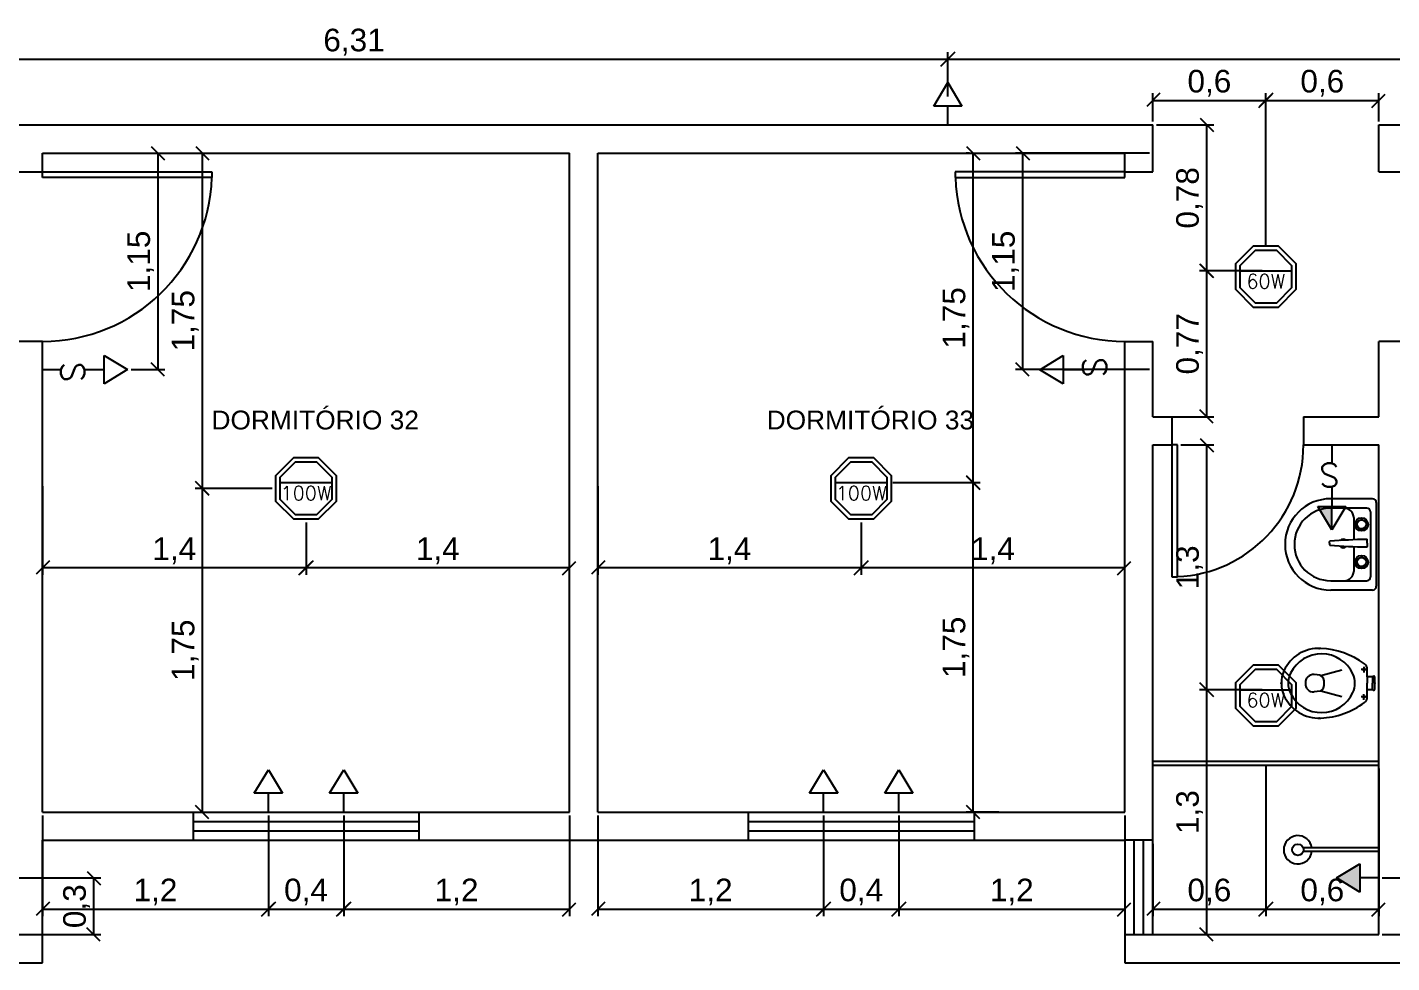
# Model space of a CAD drawing. Header units: millimetres. Extents: x 562 to 1062, y -27 to 300.
# Drawn here: x 656.48 to 663.73, y 243.48 to 248.44 of the extents above; entities that cross this region are included whole.
import ezdxf
from ezdxf.enums import TextEntityAlignment as Align

# ---------------------------------------------------------------- set-up
doc = ezdxf.new("R2010")
doc.units = ezdxf.units.MM
doc.header["$LTSCALE"] = 0.04
doc.linetypes.add('ACAD_ISO03W100', pattern=[30, 12, -18])
for name, color, linetype in [('01', 1, 'Continuous'), ('02', 2, 'Continuous'), ('03', 3, 'Continuous'), ('05', 5, 'Continuous'), ('2', 2, 'Continuous'), ('BAN', 11, 'Continuous'), ('LUMINAR', 2, 'Continuous'), ('TRACEJADO', 7, 'ACAD_ISO03W100')]:
    doc.layers.add(name, color=color, linetype=linetype)
doc.styles.add('SIMPLEX', font='SIMPLEX.SHX')
doc.styles.get("Standard").update_dxf_attribs({"font": 'arial.ttf'})
doc.dimstyles.new('ISO-25', dxfattribs={"dimscale": 0.03, "dimtxt": 4, "dimasz": 2.5, "dimexe": 1.25, "dimexo": 0.625, "dimtad": 1, "dimtxsty": 'Standard', "dimblk": 'OBLIQUE', "dimcen": 2.5, "dimadec": 3, "dimazin": 0, "dimtfac": 1, "dimtmove": 0, "dimatfit": 3, "dimldrblk": 'OBLIQUE', "dimfxl": 1, "dimarcsym": 0})

# ---------------------------------------------------------------- blocks, each defined once
blk = doc.blocks.new('_Oblique')
at = {"layer": 'TRACEJADO', "color": 0, "lineweight": -2}
blk.add_line((-0.5, -0.5), (0.5, 0.5), dxfattribs=at)
blk = doc.blocks.new('*D129')
at = {"layer": 'BAN', "color": 0}
for p, q in [((656.5582, 246.007), (656.5582, 245.5353)), ((657.9582, 245.8146), (657.9582, 245.5353)), ((657.9582, 245.5728), (656.5582, 245.5728))]:
    blk.add_line(p, q, dxfattribs=at)
at = {"layer": 'Defpoints', "color": 0}
for p in [(656.5582, 246.0257), (657.9582, 245.8333), (656.5582, 245.5728)]:
    blk.add_point(p, dxfattribs=at)
at = {"layer": 'BAN', "color": 0, "xscale": 0.075, "yscale": 0.075, "zscale": 0.075, "rotation": 180}
blk.add_blockref('_Oblique', (656.5582, 245.5728), dxfattribs=at)
at = {"layer": 'BAN', "color": 0, "xscale": 0.075, "yscale": 0.075, "zscale": 0.075}
blk.add_blockref('_Oblique', (657.9582, 245.5728), dxfattribs=at)
at = {"layer": 'BAN', "color": 0, "insert": (657.2582, 245.6636), "char_height": 0.12, "attachment_point": 5}
blk.add_mtext('1,4', dxfattribs=at)
blk = doc.blocks.new('*D128')
at = {"layer": 'BAN', "color": 0, "lineweight": -2}
for p, q in [((657.9582, 245.8146), (657.9582, 245.5353)), ((659.3582, 245.5728), (657.9582, 245.5728)), ((659.3582, 245.5445), (659.3582, 245.6103))]:
    blk.add_line(p, q, dxfattribs=at)
at = {"layer": 'Defpoints', "color": 0}
for p in [(657.9582, 245.8333), (657.9582, 245.5728), (659.3582, 245.5257)]:
    blk.add_point(p, dxfattribs=at)
at = {"layer": 'BAN', "color": 0, "lineweight": -2, "xscale": 0.075, "yscale": 0.075, "zscale": 0.075, "rotation": 180}
blk.add_blockref('_Oblique', (657.9582, 245.5728), dxfattribs=at)
at = {"layer": 'BAN', "color": 0, "lineweight": -2, "xscale": 0.075, "yscale": 0.075, "zscale": 0.075}
blk.add_blockref('_Oblique', (659.3582, 245.5728), dxfattribs=at)
at = {"layer": 'BAN', "color": 0, "insert": (658.6582, 245.6636), "char_height": 0.12, "attachment_point": 5}
blk.add_mtext('1,4', dxfattribs=at)
blk = doc.blocks.new('*D125')
at = {"layer": 'BAN', "color": 0, "lineweight": -2}
for p, q in [((656.5582, 244.257), (656.5582, 243.7225)), ((657.7582, 244.257), (657.7582, 243.7225)), ((656.5582, 243.76), (657.7582, 243.76))]:
    blk.add_line(p, q, dxfattribs=at)
at = {"layer": 'Defpoints', "color": 0}
for p in [(656.5582, 244.2757), (657.7582, 244.2757), (657.7582, 243.76)]:
    blk.add_point(p, dxfattribs=at)
at = {"layer": 'BAN', "color": 0, "lineweight": -2, "xscale": 0.075, "yscale": 0.075, "zscale": 0.075, "rotation": 180}
blk.add_blockref('_Oblique', (656.5582, 243.76), dxfattribs=at)
at = {"layer": 'BAN', "color": 0, "lineweight": -2, "xscale": 0.075, "yscale": 0.075, "zscale": 0.075}
blk.add_blockref('_Oblique', (657.7582, 243.76), dxfattribs=at)
at = {"layer": 'BAN', "color": 0, "insert": (657.1582, 243.8509), "char_height": 0.12, "attachment_point": 5}
blk.add_mtext('1,2', dxfattribs=at)
blk = doc.blocks.new('*D127')
at = {"layer": 'BAN', "color": 0}
for p, q in [((658.1582, 244.257), (658.1582, 243.7225)), ((659.3582, 244.257), (659.3582, 243.7225)), ((658.1582, 243.76), (659.3582, 243.76))]:
    blk.add_line(p, q, dxfattribs=at)
at = {"layer": 'Defpoints', "color": 0}
for p in [(658.1582, 244.2757), (659.3582, 244.2757), (659.3582, 243.76)]:
    blk.add_point(p, dxfattribs=at)
at = {"layer": 'BAN', "color": 0, "xscale": 0.075, "yscale": 0.075, "zscale": 0.075, "rotation": 180}
blk.add_blockref('_Oblique', (658.1582, 243.76), dxfattribs=at)
at = {"layer": 'BAN', "color": 0, "xscale": 0.075, "yscale": 0.075, "zscale": 0.075}
blk.add_blockref('_Oblique', (659.3582, 243.76), dxfattribs=at)
at = {"layer": 'BAN', "color": 0, "insert": (658.7582, 243.8509), "char_height": 0.12, "attachment_point": 5}
blk.add_mtext('1,2', dxfattribs=at)
blk = doc.blocks.new('*D126')
at = {"layer": 'BAN', "color": 0}
for p, q in [((657.7582, 244.257), (657.7582, 243.7225)), ((658.1582, 244.257), (658.1582, 243.7225)), ((657.7582, 243.76), (658.1582, 243.76))]:
    blk.add_line(p, q, dxfattribs=at)
at = {"layer": 'Defpoints', "color": 0}
for p in [(657.7582, 244.2757), (658.1582, 244.2757), (658.1582, 243.76)]:
    blk.add_point(p, dxfattribs=at)
at = {"layer": 'BAN', "color": 0, "xscale": 0.075, "yscale": 0.075, "zscale": 0.075, "rotation": 180}
blk.add_blockref('_Oblique', (657.7582, 243.76), dxfattribs=at)
at = {"layer": 'BAN', "color": 0, "xscale": 0.075, "yscale": 0.075, "zscale": 0.075}
blk.add_blockref('_Oblique', (658.1582, 243.76), dxfattribs=at)
at = {"layer": 'BAN', "color": 0, "insert": (657.9582, 243.8509), "char_height": 0.12, "attachment_point": 5}
blk.add_mtext('0,4', dxfattribs=at)
blk = doc.blocks.new('*D134')
at = {"layer": 'BAN', "color": 0}
for p, q in [((659.5082, 246.007), (659.5082, 245.5353)), ((660.9082, 245.8146), (660.9082, 245.5353)), ((660.9082, 245.5728), (659.5082, 245.5728))]:
    blk.add_line(p, q, dxfattribs=at)
at = {"layer": 'Defpoints', "color": 0}
for p in [(659.5082, 246.0257), (660.9082, 245.8333), (659.5082, 245.5728)]:
    blk.add_point(p, dxfattribs=at)
at = {"layer": 'BAN', "color": 0, "xscale": 0.075, "yscale": 0.075, "zscale": 0.075, "rotation": 180}
blk.add_blockref('_Oblique', (659.5082, 245.5728), dxfattribs=at)
at = {"layer": 'BAN', "color": 0, "xscale": 0.075, "yscale": 0.075, "zscale": 0.075}
blk.add_blockref('_Oblique', (660.9082, 245.5728), dxfattribs=at)
at = {"layer": 'BAN', "color": 0, "insert": (660.2082, 245.6636), "char_height": 0.12, "attachment_point": 5}
blk.add_mtext('1,4', dxfattribs=at)
blk = doc.blocks.new('*D133')
at = {"layer": 'BAN', "color": 0, "lineweight": -2}
for p, q in [((660.9082, 245.8146), (660.9082, 245.5353)), ((662.3082, 245.5728), (660.9082, 245.5728)), ((662.3082, 245.5445), (662.3082, 245.6103))]:
    blk.add_line(p, q, dxfattribs=at)
at = {"layer": 'Defpoints', "color": 0}
for p in [(660.9082, 245.8333), (660.9082, 245.5728), (662.3082, 245.5257)]:
    blk.add_point(p, dxfattribs=at)
at = {"layer": 'BAN', "color": 0, "lineweight": -2, "xscale": 0.075, "yscale": 0.075, "zscale": 0.075, "rotation": 180}
blk.add_blockref('_Oblique', (660.9082, 245.5728), dxfattribs=at)
at = {"layer": 'BAN', "color": 0, "lineweight": -2, "xscale": 0.075, "yscale": 0.075, "zscale": 0.075}
blk.add_blockref('_Oblique', (662.3082, 245.5728), dxfattribs=at)
at = {"layer": 'BAN', "color": 0, "insert": (661.6082, 245.6636), "char_height": 0.12, "attachment_point": 5}
blk.add_mtext('1,4', dxfattribs=at)
blk = doc.blocks.new('*D130')
at = {"layer": 'BAN', "color": 0, "lineweight": -2}
for p, q in [((659.5082, 244.257), (659.5082, 243.7225)), ((660.7082, 244.257), (660.7082, 243.7225)), ((659.5082, 243.76), (660.7082, 243.76))]:
    blk.add_line(p, q, dxfattribs=at)
at = {"layer": 'Defpoints', "color": 0}
for p in [(659.5082, 244.2757), (660.7082, 244.2757), (660.7082, 243.76)]:
    blk.add_point(p, dxfattribs=at)
at = {"layer": 'BAN', "color": 0, "lineweight": -2, "xscale": 0.075, "yscale": 0.075, "zscale": 0.075, "rotation": 180}
blk.add_blockref('_Oblique', (659.5082, 243.76), dxfattribs=at)
at = {"layer": 'BAN', "color": 0, "lineweight": -2, "xscale": 0.075, "yscale": 0.075, "zscale": 0.075}
blk.add_blockref('_Oblique', (660.7082, 243.76), dxfattribs=at)
at = {"layer": 'BAN', "color": 0, "insert": (660.1082, 243.8509), "char_height": 0.12, "attachment_point": 5}
blk.add_mtext('1,2', dxfattribs=at)
blk = doc.blocks.new('*D132')
at = {"layer": 'BAN', "color": 0}
for p, q in [((661.1082, 244.257), (661.1082, 243.7225)), ((662.3082, 244.257), (662.3082, 243.7225)), ((661.1082, 243.76), (662.3082, 243.76))]:
    blk.add_line(p, q, dxfattribs=at)
at = {"layer": 'Defpoints', "color": 0}
for p in [(661.1082, 244.2757), (662.3082, 244.2757), (662.3082, 243.76)]:
    blk.add_point(p, dxfattribs=at)
at = {"layer": 'BAN', "color": 0, "xscale": 0.075, "yscale": 0.075, "zscale": 0.075, "rotation": 180}
blk.add_blockref('_Oblique', (661.1082, 243.76), dxfattribs=at)
at = {"layer": 'BAN', "color": 0, "xscale": 0.075, "yscale": 0.075, "zscale": 0.075}
blk.add_blockref('_Oblique', (662.3082, 243.76), dxfattribs=at)
at = {"layer": 'BAN', "color": 0, "insert": (661.7082, 243.8509), "char_height": 0.12, "attachment_point": 5}
blk.add_mtext('1,2', dxfattribs=at)
blk = doc.blocks.new('*D131')
at = {"layer": 'BAN', "color": 0}
for p, q in [((660.7082, 244.257), (660.7082, 243.7225)), ((661.1082, 244.257), (661.1082, 243.7225)), ((660.7082, 243.76), (661.1082, 243.76))]:
    blk.add_line(p, q, dxfattribs=at)
at = {"layer": 'Defpoints', "color": 0}
for p in [(660.7082, 244.2757), (661.1082, 244.2757), (661.1082, 243.76)]:
    blk.add_point(p, dxfattribs=at)
at = {"layer": 'BAN', "color": 0, "xscale": 0.075, "yscale": 0.075, "zscale": 0.075, "rotation": 180}
blk.add_blockref('_Oblique', (660.7082, 243.76), dxfattribs=at)
at = {"layer": 'BAN', "color": 0, "xscale": 0.075, "yscale": 0.075, "zscale": 0.075}
blk.add_blockref('_Oblique', (661.1082, 243.76), dxfattribs=at)
at = {"layer": 'BAN', "color": 0, "insert": (660.9082, 243.8509), "char_height": 0.12, "attachment_point": 5}
blk.add_mtext('0,4', dxfattribs=at)
blk = doc.blocks.new('*D155')
at = {"layer": 'BAN', "color": 0}
for p, q in [((663.0582, 244.527), (663.0582, 243.7225)), ((663.6582, 244.507), (663.6582, 243.7225)), ((663.0582, 243.76), (663.6582, 243.76))]:
    blk.add_line(p, q, dxfattribs=at)
at = {"layer": 'Defpoints', "color": 0}
for p in [(663.0582, 244.5457), (663.6582, 244.5257), (663.6582, 243.76)]:
    blk.add_point(p, dxfattribs=at)
at = {"layer": 'BAN', "color": 0, "xscale": 0.075, "yscale": 0.075, "zscale": 0.075, "rotation": 180}
blk.add_blockref('_Oblique', (663.0582, 243.76), dxfattribs=at)
at = {"layer": 'BAN', "color": 0, "xscale": 0.075, "yscale": 0.075, "zscale": 0.075}
blk.add_blockref('_Oblique', (663.6582, 243.76), dxfattribs=at)
at = {"layer": 'BAN', "color": 0, "insert": (663.3582, 243.8509), "char_height": 0.12, "attachment_point": 5}
blk.add_mtext('0,6', dxfattribs=at)
blk = doc.blocks.new('*D154')
at = {"layer": 'BAN', "color": 0}
for p, q in [((663.0582, 244.527), (663.0582, 243.7225)), ((662.4582, 244.107), (662.4582, 243.7225)), ((662.4582, 243.76), (663.0582, 243.76))]:
    blk.add_line(p, q, dxfattribs=at)
at = {"layer": 'Defpoints', "color": 0}
for p in [(663.0582, 244.5457), (662.4582, 244.1257), (663.0582, 243.76)]:
    blk.add_point(p, dxfattribs=at)
at = {"layer": 'BAN', "color": 0, "xscale": 0.075, "yscale": 0.075, "zscale": 0.075, "rotation": 180}
blk.add_blockref('_Oblique', (662.4582, 243.76), dxfattribs=at)
at = {"layer": 'BAN', "color": 0, "xscale": 0.075, "yscale": 0.075, "zscale": 0.075}
blk.add_blockref('_Oblique', (663.0582, 243.76), dxfattribs=at)
at = {"layer": 'BAN', "color": 0, "insert": (662.7582, 243.8509), "char_height": 0.12, "attachment_point": 5}
blk.add_mtext('0,6', dxfattribs=at)
blk = doc.blocks.new('*D198')
at = {"layer": 'BAN', "color": 0}
for p, q in [((657.7778, 245.995), (657.3692, 245.995)), ((657.4067, 245.995), (657.4067, 244.2757)), ((657.0918, 244.2757), (657.4442, 244.2757))]:
    blk.add_line(p, q, dxfattribs=at)
at = {"layer": 'Defpoints', "color": 0}
for p in [(657.7966, 245.995), (657.0731, 244.2757), (657.4067, 244.2757)]:
    blk.add_point(p, dxfattribs=at)
at = {"layer": 'BAN', "color": 0, "xscale": 0.075, "yscale": 0.075, "zscale": 0.075}
for p, rotation in [((657.4067, 245.995), 90), ((657.4067, 244.2757), 270)]:
    blk.add_blockref('_Oblique', p, dxfattribs=dict(at, rotation=rotation))
at = {"layer": 'BAN', "color": 0, "insert": (657.3158, 245.1354), "char_height": 0.12, "attachment_point": 5, "rotation": 90}
blk.add_mtext('1,75', dxfattribs=at)
blk = doc.blocks.new('*D197')
at = {"layer": 'BAN', "color": 0, "lineweight": -2}
for p, q in [((657.377, 247.7757), (657.4442, 247.7757)), ((657.4067, 247.7757), (657.4067, 245.995)), ((657.7778, 245.995), (657.3692, 245.995))]:
    blk.add_line(p, q, dxfattribs=at)
at = {"layer": 'Defpoints', "color": 0}
for p in [(657.3582, 247.7757), (657.4067, 245.995), (657.7966, 245.995)]:
    blk.add_point(p, dxfattribs=at)
at = {"layer": 'BAN', "color": 0, "lineweight": -2, "xscale": 0.075, "yscale": 0.075, "zscale": 0.075}
for p, rotation in [((657.4067, 247.7757), 90), ((657.4067, 245.995), 270)]:
    blk.add_blockref('_Oblique', p, dxfattribs=dict(at, rotation=rotation))
at = {"layer": 'BAN', "color": 0, "insert": (657.3158, 246.8854), "char_height": 0.12, "attachment_point": 5, "rotation": 90}
blk.add_mtext('1,75', dxfattribs=at)
blk = doc.blocks.new('*D245')
at = {"layer": 'BAN', "color": 0, "lineweight": -2}
for p, q in [((656.427, 243.9257), (656.8672, 243.9257)), ((656.8297, 243.9257), (656.8297, 243.6257)), ((656.427, 243.6257), (656.8672, 243.6257))]:
    blk.add_line(p, q, dxfattribs=at)
at = {"layer": 'Defpoints', "color": 0}
for p in [(656.4082, 243.9257), (656.4082, 243.6257), (656.8297, 243.6257)]:
    blk.add_point(p, dxfattribs=at)
at = {"layer": 'BAN', "color": 0, "lineweight": -2, "xscale": 0.075, "yscale": 0.075, "zscale": 0.075}
for p, rotation in [((656.8297, 243.9257), 90), ((656.8297, 243.6257), 270)]:
    blk.add_blockref('_Oblique', p, dxfattribs=dict(at, rotation=rotation))
at = {"layer": 'BAN', "color": 0, "insert": (656.7388, 243.7757), "char_height": 0.12, "attachment_point": 5, "rotation": 90}
blk.add_mtext('0,3', dxfattribs=at)
blk = doc.blocks.new('*D248')
at = {"layer": 'BAN', "color": 0, "lineweight": -2}
for p, q in [((656.577, 247.7757), (657.2084, 247.7757)), ((657.1709, 247.7757), (657.1709, 246.626)), ((657.0284, 246.626), (657.2084, 246.626))]:
    blk.add_line(p, q, dxfattribs=at)
at = {"layer": 'Defpoints', "color": 0}
for p in [(656.5582, 247.7757), (657.0097, 246.626), (657.1709, 246.626)]:
    blk.add_point(p, dxfattribs=at)
at = {"layer": 'BAN', "color": 0, "lineweight": -2, "xscale": 0.075, "yscale": 0.075, "zscale": 0.075}
for p, rotation in [((657.1709, 247.7757), 90), ((657.1709, 246.626), 270)]:
    blk.add_blockref('_Oblique', p, dxfattribs=dict(at, rotation=rotation))
at = {"layer": 'BAN', "color": 0, "insert": (657.08, 247.2009), "char_height": 0.12, "attachment_point": 5, "rotation": 90}
blk.add_mtext('1,15', dxfattribs=at)
blk = doc.blocks.new('*D250')
at = {"layer": 'BAN', "color": 0}
for p, q in [((655.0582, 247.8517), (655.0582, 248.3119)), ((655.0582, 248.2744), (661.3682, 248.2744)), ((661.3682, 248.0767), (661.3682, 248.3119))]:
    blk.add_line(p, q, dxfattribs=at)
at = {"layer": 'Defpoints', "color": 0}
for p in [(661.3682, 248.2744), (661.3682, 248.058), (655.0582, 247.833)]:
    blk.add_point(p, dxfattribs=at)
at = {"layer": 'BAN', "color": 0, "xscale": 0.075, "yscale": 0.075, "zscale": 0.075, "rotation": 180}
blk.add_blockref('_Oblique', (655.0582, 248.2744), dxfattribs=at)
at = {"layer": 'BAN', "color": 0, "xscale": 0.075, "yscale": 0.075, "zscale": 0.075}
blk.add_blockref('_Oblique', (661.3682, 248.2744), dxfattribs=at)
at = {"layer": 'BAN', "color": 0, "insert": (658.2132, 248.3653), "char_height": 0.12, "attachment_point": 5}
blk.add_mtext('6,31', dxfattribs=at)
blk = doc.blocks.new('*D251')
at = {"layer": 'BAN', "color": 0}
for p, q in [((661.3682, 248.0767), (661.3682, 248.3119)), ((661.3682, 248.2744), (670.4782, 248.2744)), ((670.4782, 248.0767), (670.4782, 248.3119))]:
    blk.add_line(p, q, dxfattribs=at)
at = {"layer": 'Defpoints', "color": 0}
for p in [(670.4782, 248.2744), (661.3682, 248.058), (670.4782, 248.058)]:
    blk.add_point(p, dxfattribs=at)
at = {"layer": 'BAN', "color": 0, "xscale": 0.075, "yscale": 0.075, "zscale": 0.075, "rotation": 180}
blk.add_blockref('_Oblique', (661.3682, 248.2744), dxfattribs=at)
at = {"layer": 'BAN', "color": 0, "xscale": 0.075, "yscale": 0.075, "zscale": 0.075}
blk.add_blockref('_Oblique', (670.4782, 248.2744), dxfattribs=at)
at = {"layer": 'BAN', "color": 0, "insert": (665.9232, 248.3653), "char_height": 0.12, "attachment_point": 5}
blk.add_mtext('9,11', dxfattribs=at)
blk = doc.blocks.new('*D265')
at = {"layer": 'BAN', "color": 0}
for p, q in [((663.0395, 247.1507), (662.7062, 247.1507)), ((662.7437, 247.1507), (662.7437, 246.3757)), ((662.477, 246.3757), (662.7812, 246.3757))]:
    blk.add_line(p, q, dxfattribs=at)
at = {"layer": 'Defpoints', "color": 0}
for p in [(663.0582, 247.1507), (662.4582, 246.3757), (662.7437, 246.3757)]:
    blk.add_point(p, dxfattribs=at)
at = {"layer": 'BAN', "color": 0, "xscale": 0.075, "yscale": 0.075, "zscale": 0.075}
for p, rotation in [((662.7437, 247.1507), 90), ((662.7437, 246.3757), 270)]:
    blk.add_blockref('_Oblique', p, dxfattribs=dict(at, rotation=rotation))
at = {"layer": 'BAN', "color": 0, "insert": (662.6529, 246.7632), "char_height": 0.12, "attachment_point": 5, "rotation": 90}
blk.add_mtext('0,77', dxfattribs=at)
blk = doc.blocks.new('*D264')
at = {"layer": 'BAN', "color": 0, "lineweight": -2}
for p, q in [((662.477, 247.9257), (662.7812, 247.9257)), ((662.7437, 247.9257), (662.7437, 247.1507)), ((663.0395, 247.1507), (662.7062, 247.1507))]:
    blk.add_line(p, q, dxfattribs=at)
at = {"layer": 'Defpoints', "color": 0}
for p in [(662.4582, 247.9257), (662.7437, 247.1507), (663.0582, 247.1507)]:
    blk.add_point(p, dxfattribs=at)
at = {"layer": 'BAN', "color": 0, "lineweight": -2, "xscale": 0.075, "yscale": 0.075, "zscale": 0.075}
for p, rotation in [((662.7437, 247.9257), 90), ((662.7437, 247.1507), 270)]:
    blk.add_blockref('_Oblique', p, dxfattribs=dict(at, rotation=rotation))
at = {"layer": 'BAN', "color": 0, "insert": (662.6529, 247.5382), "char_height": 0.12, "attachment_point": 5, "rotation": 90}
blk.add_mtext('0,78', dxfattribs=at)
blk = doc.blocks.new('*D268')
at = {"layer": 'BAN', "color": 0}
for p, q in [((663.0582, 247.2773), (663.0582, 248.0934)), ((663.0582, 248.0559), (663.6582, 248.0559)), ((663.6582, 247.9445), (663.6582, 248.0934))]:
    blk.add_line(p, q, dxfattribs=at)
at = {"layer": 'Defpoints', "color": 0}
for p in [(663.6582, 248.0559), (663.6582, 247.9257), (663.0582, 247.2586)]:
    blk.add_point(p, dxfattribs=at)
at = {"layer": 'BAN', "color": 0, "xscale": 0.075, "yscale": 0.075, "zscale": 0.075, "rotation": 180}
blk.add_blockref('_Oblique', (663.0582, 248.0559), dxfattribs=at)
at = {"layer": 'BAN', "color": 0, "xscale": 0.075, "yscale": 0.075, "zscale": 0.075}
blk.add_blockref('_Oblique', (663.6582, 248.0559), dxfattribs=at)
at = {"layer": 'BAN', "color": 0, "insert": (663.3582, 248.1468), "char_height": 0.12, "attachment_point": 5}
blk.add_mtext('0,6', dxfattribs=at)
blk = doc.blocks.new('*D267')
at = {"layer": 'BAN', "color": 0, "lineweight": -2}
for p, q in [((662.4582, 247.9445), (662.4582, 248.0934)), ((662.4582, 248.0559), (663.0582, 248.0559)), ((663.0582, 247.2773), (663.0582, 248.0934))]:
    blk.add_line(p, q, dxfattribs=at)
at = {"layer": 'Defpoints', "color": 0}
for p in [(663.0582, 248.0559), (662.4582, 247.9257), (663.0582, 247.2586)]:
    blk.add_point(p, dxfattribs=at)
at = {"layer": 'BAN', "color": 0, "lineweight": -2, "xscale": 0.075, "yscale": 0.075, "zscale": 0.075, "rotation": 180}
blk.add_blockref('_Oblique', (662.4582, 248.0559), dxfattribs=at)
at = {"layer": 'BAN', "color": 0, "lineweight": -2, "xscale": 0.075, "yscale": 0.075, "zscale": 0.075}
blk.add_blockref('_Oblique', (663.0582, 248.0559), dxfattribs=at)
at = {"layer": 'BAN', "color": 0, "insert": (662.7582, 248.1468), "char_height": 0.12, "attachment_point": 5}
blk.add_mtext('0,6', dxfattribs=at)
blk = doc.blocks.new('*D269')
at = {"layer": 'BAN', "color": 0}
for p, q in [((662.607, 246.2257), (662.7812, 246.2257)), ((662.7437, 246.2257), (662.7437, 244.9257)), ((663.0395, 244.9257), (662.7062, 244.9257))]:
    blk.add_line(p, q, dxfattribs=at)
at = {"layer": 'Defpoints', "color": 0}
for p in [(662.5882, 246.2257), (662.7437, 244.9257), (663.0582, 244.9257)]:
    blk.add_point(p, dxfattribs=at)
at = {"layer": 'BAN', "color": 0, "xscale": 0.075, "yscale": 0.075, "zscale": 0.075}
for p, rotation in [((662.7437, 246.2257), 90), ((662.7437, 244.9257), 270)]:
    blk.add_blockref('_Oblique', p, dxfattribs=dict(at, rotation=rotation))
at = {"layer": 'BAN', "color": 0, "insert": (662.6529, 245.5757), "char_height": 0.12, "attachment_point": 5, "rotation": 90}
blk.add_mtext('1,3', dxfattribs=at)
blk = doc.blocks.new('*D270')
at = {"layer": 'BAN', "color": 0}
for p, q in [((663.0395, 244.9257), (662.7062, 244.9257)), ((662.7437, 244.9257), (662.7437, 243.6257)), ((662.477, 243.6257), (662.7812, 243.6257))]:
    blk.add_line(p, q, dxfattribs=at)
at = {"layer": 'Defpoints', "color": 0}
for p in [(663.0582, 244.9257), (662.4582, 243.6257), (662.7437, 243.6257)]:
    blk.add_point(p, dxfattribs=at)
at = {"layer": 'BAN', "color": 0, "xscale": 0.075, "yscale": 0.075, "zscale": 0.075}
for p, rotation in [((662.7437, 244.9257), 90), ((662.7437, 243.6257), 270)]:
    blk.add_blockref('_Oblique', p, dxfattribs=dict(at, rotation=rotation))
at = {"layer": 'BAN', "color": 0, "insert": (662.6529, 244.2757), "char_height": 0.12, "attachment_point": 5, "rotation": 90}
blk.add_mtext('1,3', dxfattribs=at)
blk = doc.blocks.new('*D266')
at = {"layer": 'BAN', "color": 0, "lineweight": -2}
for p, q in [((663.677, 243.9257), (664.1172, 243.9257)), ((664.0797, 243.9257), (664.0797, 243.6257)), ((663.677, 243.6257), (664.1172, 243.6257))]:
    blk.add_line(p, q, dxfattribs=at)
at = {"layer": 'Defpoints', "color": 0}
for p in [(663.6582, 243.9257), (663.6582, 243.6257), (664.0797, 243.6257)]:
    blk.add_point(p, dxfattribs=at)
at = {"layer": 'BAN', "color": 0, "lineweight": -2, "xscale": 0.075, "yscale": 0.075, "zscale": 0.075}
for p, rotation in [((664.0797, 243.9257), 90), ((664.0797, 243.6257), 270)]:
    blk.add_blockref('_Oblique', p, dxfattribs=dict(at, rotation=rotation))
at = {"layer": 'BAN', "color": 0, "insert": (663.9888, 243.7757), "char_height": 0.12, "attachment_point": 5, "rotation": 90}
blk.add_mtext('0,3', dxfattribs=at)
blk = doc.blocks.new('*D272')
at = {"layer": 'BAN', "color": 0}
for p, q in [((661.4842, 247.7757), (661.4655, 247.7757)), ((661.503, 246.0257), (661.503, 247.7757)), ((661.077, 246.0257), (661.5405, 246.0257))]:
    blk.add_line(p, q, dxfattribs=at)
at = {"layer": 'Defpoints', "color": 0}
for p in [(661.503, 247.7757), (661.503, 247.7757), (661.0582, 246.0257)]:
    blk.add_point(p, dxfattribs=at)
at = {"layer": 'BAN', "color": 0, "xscale": 0.075, "yscale": 0.075, "zscale": 0.075}
for p, rotation in [((661.503, 247.7757), 90), ((661.503, 246.0257), 270)]:
    blk.add_blockref('_Oblique', p, dxfattribs=dict(at, rotation=rotation))
at = {"layer": 'BAN', "color": 0, "insert": (661.4121, 246.9007), "char_height": 0.12, "attachment_point": 5, "rotation": 90}
blk.add_mtext('1,75', dxfattribs=at)
blk = doc.blocks.new('*D273')
at = {"layer": 'BAN', "color": 0, "lineweight": -2}
for p, q in [((662.4395, 247.7757), (661.7283, 247.7757)), ((661.7658, 247.7757), (661.7658, 246.6257)), ((662.4395, 246.6257), (661.7283, 246.6257))]:
    blk.add_line(p, q, dxfattribs=at)
at = {"layer": 'Defpoints', "color": 0}
for p in [(662.4582, 247.7757), (661.7658, 246.6257), (662.4582, 246.6257)]:
    blk.add_point(p, dxfattribs=at)
at = {"layer": 'BAN', "color": 0, "lineweight": -2, "xscale": 0.075, "yscale": 0.075, "zscale": 0.075}
for p, rotation in [((661.7658, 247.7757), 90), ((661.7658, 246.6257), 270)]:
    blk.add_blockref('_Oblique', p, dxfattribs=dict(at, rotation=rotation))
at = {"layer": 'BAN', "color": 0, "insert": (661.6749, 247.2007), "char_height": 0.12, "attachment_point": 5, "rotation": 90}
blk.add_mtext('1,15', dxfattribs=at)
blk = doc.blocks.new('*D271')
at = {"layer": 'BAN', "color": 0, "lineweight": -2}
for p, q in [((661.077, 246.0257), (661.5405, 246.0257)), ((661.503, 244.2757), (661.503, 246.0257)), ((661.6395, 244.2757), (661.4655, 244.2757))]:
    blk.add_line(p, q, dxfattribs=at)
at = {"layer": 'Defpoints', "color": 0}
for p in [(661.0582, 246.0257), (661.503, 246.0257), (661.6582, 244.2757)]:
    blk.add_point(p, dxfattribs=at)
at = {"layer": 'BAN', "color": 0, "lineweight": -2, "xscale": 0.075, "yscale": 0.075, "zscale": 0.075}
for p, rotation in [((661.503, 246.0257), 90), ((661.503, 244.2757), 270)]:
    blk.add_blockref('_Oblique', p, dxfattribs=dict(at, rotation=rotation))
at = {"layer": 'BAN', "color": 0, "insert": (661.4121, 245.1507), "char_height": 0.12, "attachment_point": 5, "rotation": 90}
blk.add_mtext('1,75', dxfattribs=at)

msp = doc.modelspace()

# ---------------------------------------------------------------- hatches: boundary and pattern name
at = {"layer": '03'}
h = msp.add_hatch(color=256, dxfattribs=at)
h.paths.add_polyline_path([(663.4086, 245.7743), (663.4086, 245.89), (663.3413, 245.89, 0.010312), (663.3392, 245.8899)])
h.paths.add_polyline_path([(663.3392, 245.89), (663.4086, 245.89), (663.4086, 245.8993), (663.3336, 245.8993)])
msp.add_hatch(color=256, dxfattribs=at).paths.add_polyline_path([(663.5582, 244.0007), (663.4332, 243.9257), (663.5582, 243.8507)])

# ---------------------------------------------------------------- linework, layer by layer
at = {"layer": '01'}
for p, q in [((663.6252, 245.94), (663.4027, 245.94)), ((663.594, 245.89), (663.4027, 245.89)), ((663.614, 245.87), (663.614, 245.5244)), ((663.6452, 245.92), (663.6452, 245.475)), ((663.5252, 245.84), (663.5252, 245.7219)), ((663.3968, 245.7039), (663.3968, 245.7121)), ((663.3968, 245.7039), (663.3968, 245.6957)), ((663.5968, 245.7039), (663.5968, 245.7219)), ((663.5968, 245.7039), (663.5968, 245.6859)), ((663.5252, 245.6859), (663.5252, 245.5544)), ((663.4027, 245.5044), (663.4752, 245.5044)), ((663.4752, 245.5044), (663.594, 245.5044)), ((663.6252, 245.455), (663.4027, 245.455)), ((663.3477, 245.0033), (663.3145, 245.0057)), ((663.3505, 245.0013), (663.4626, 245.0306)), ((663.5951, 245.0327), (663.5644, 245.0327)), ((663.5797, 245.048), (663.5797, 245.0173)), ((663.5967, 244.9919), (663.5967, 244.9601)), ((663.6254, 244.9919), (663.6254, 244.9601)), ((663.3477, 244.9171), (663.3145, 244.9145)), ((663.3509, 244.9189), (663.4626, 244.8896)), ((663.5967, 244.9284), (663.5967, 244.9601)), ((663.6254, 244.9284), (663.6254, 244.9601)), ((663.5951, 244.8876), (663.5644, 244.8876)), ((663.5797, 244.8722), (663.5797, 244.9029)), ((662.4582, 244.5457), (663.6582, 244.5457)), ((662.4582, 244.5257), (663.6582, 244.5257)), ((663.6582, 244.0857), (663.2565, 244.0857)), ((663.6582, 244.0657), (663.2565, 244.0657))]:
    msp.add_line(p, q, dxfattribs=at)
msp.add_lwpolyline([(663.6256, 244.9268, 0.868852), (663.6367, 244.9284), (663.6367, 244.9601), (663.6367, 244.9919, 0.868852), (663.6256, 244.9935), (663.5969, 244.9935), (663.5969, 245.0339, 0.237631), (663.5824, 245.0627, 0.148029), (663.3498, 245.1449, 0.31016), (663.1546, 245.0253, 0.21646), (663.1546, 244.895, 0.30817), (663.3498, 244.7753, 0.152934), (663.5824, 244.8576, 0.237634), (663.5969, 244.8863), (663.5969, 244.9268), (663.6256, 244.9268)], format="xyb", dxfattribs=at)
for centre, radius in [((663.5668, 245.8039), 0.035), ((663.5668, 245.8039), 0.025), ((663.5668, 245.8039), 0.024), ((663.5668, 245.6039), 0.035), ((663.5668, 245.6039), 0.025), ((663.5668, 245.6039), 0.024), ((663.5797, 245.0327), 0.00512), ((663.5797, 244.8876), 0.00512), ((663.2282, 244.0757), 0.03)]:
    msp.add_circle(centre, radius, dxfattribs=at)
for centre, radius, start, end in [((663.4027, 245.6975), 0.2425, 90, 270), ((663.6252, 245.92), 0.02, 0, 90), ((663.4027, 245.6975), 0.193, 90, 270), ((663.4752, 245.84), 0.05, 0, 90), ((663.594, 245.87), 0.02, 0, 90), ((663.3988, 245.7121), 0.002, 94.83899, 180), ((663.639, 242.8745), 2.8497, 90.88971, 94.83899), ((663.4698, 245.7025), 0.0225, 51.07347, 135.77481), ((663.5948, 245.7219), 0.002, 0, 90.88971), ((663.3988, 245.6957), 0.002, 180, 265.16101), ((663.639, 248.5333), 2.8497, 265.16101, 269.11029), ((663.4698, 245.7025), 0.0225, 214.38191, 318.77663), ((663.5948, 245.6859), 0.002, 269.11029, 0), ((663.4752, 245.5544), 0.05, 270, 0), ((663.594, 245.5244), 0.02, 270, 0), ((663.6252, 245.475), 0.02, 270, 0), ((663.3543, 244.9329), 0.1833, 24.91383, 153.90168), ((663.2913, 244.9601), 0.1148, 152.27758, 207.72242), ((663.3099, 244.9648), 0.0412, 83.55086, 186.44914), ((663.3218, 244.965), 0.0462, 353.95898, 55.98621), ((663.4143, 244.9601), 0.1175, 334.82339, 25.17661), ((663.3543, 244.9873), 0.1833, 206.06623, 335.11826), ((663.3097, 244.9554), 0.0411, 173.38385, 276.61615), ((663.33, 244.9516), 0.0388, 297.15347, 12.77412), ((663.2282, 244.0757), 0.075, 7.66226, 352.33774)]:
    msp.add_arc(centre, radius, start, end, dxfattribs=at)
for p in [(663.3411, 245.1451), (663.1404, 244.9601), (663.1404, 244.9601), (663.6367, 244.9601), (663.3411, 244.7751)]:
    msp.add_point(p, dxfattribs=at)
at = {"layer": '02'}
for p, q in [((656.5582, 247.6457), (656.5582, 247.6757)), ((656.5582, 247.6457), (656.5582, 247.6757)), ((662.3082, 247.6457), (662.3082, 247.6757)), ((662.5882, 246.2257), (662.5582, 246.2257)), ((660.3082, 244.2757), (661.5082, 244.2757)), ((657.3582, 244.2257), (658.5582, 244.2257)), ((660.3082, 244.2257), (661.5082, 244.2257)), ((657.3582, 244.1757), (658.5582, 244.1757)), ((660.3082, 244.1757), (661.5082, 244.1757)), ((660.3082, 244.1257), (661.5082, 244.1257)), ((662.3582, 243.6257), (662.3582, 244.1257)), ((662.4082, 243.6257), (662.4082, 244.1257))]:
    msp.add_line(p, q, dxfattribs=at)
at = {"layer": '03'}
for p, q in [((661.2932, 248.0257), (661.3682, 248.1507)), ((661.3682, 248.1507), (661.4432, 248.0257)), ((661.4432, 248.0257), (661.2932, 248.0257)), ((661.3682, 247.9257), (661.3682, 248.0257)), ((656.8847, 246.701), (657.0097, 246.626)), ((656.8847, 246.551), (656.8847, 246.701)), ((661.8568, 246.6254), (661.9818, 246.7004)), ((661.9818, 246.7004), (661.9818, 246.5504)), ((656.5582, 246.6257), (656.6582, 246.6257)), ((656.7847, 246.626), (656.8847, 246.626)), ((657.0097, 246.626), (656.8847, 246.551)), ((661.9818, 246.5504), (661.8568, 246.6254)), ((662.0818, 246.6254), (661.9818, 246.6254)), ((662.3082, 246.6257), (662.2082, 246.6257)), ((663.4082, 246.2257), (663.4082, 246.1257)), ((663.4086, 245.9993), (663.4086, 245.8993)), ((663.4086, 245.7743), (663.3336, 245.8993)), ((663.3336, 245.8993), (663.4836, 245.8993)), ((663.4086, 245.7743), (663.4086, 245.8993)), ((663.4836, 245.8993), (663.4086, 245.7743)), ((657.6832, 244.3757), (657.7582, 244.5007)), ((657.7582, 244.5007), (657.8332, 244.3757)), ((658.0832, 244.3757), (658.1582, 244.5007)), ((658.1582, 244.5007), (658.2332, 244.3757)), ((660.6332, 244.3757), (660.7082, 244.5007)), ((660.7082, 244.5007), (660.7832, 244.3757)), ((661.0332, 244.3757), (661.1082, 244.5007)), ((661.1082, 244.5007), (661.1832, 244.3757)), ((657.8332, 244.3757), (657.6832, 244.3757)), ((657.7582, 244.2757), (657.7582, 244.3757)), ((658.2332, 244.3757), (658.0832, 244.3757)), ((658.1582, 244.2757), (658.1582, 244.3757)), ((660.7832, 244.3757), (660.6332, 244.3757)), ((660.7082, 244.2757), (660.7082, 244.3757)), ((661.1832, 244.3757), (661.0332, 244.3757)), ((661.1082, 244.2757), (661.1082, 244.3757)), ((663.4332, 243.9257), (663.5582, 244.0007)), ((663.5582, 244.0007), (663.5582, 243.8507)), ((663.5582, 243.8507), (663.4332, 243.9257)), ((663.6582, 243.9257), (663.5582, 243.9257))]:
    msp.add_line(p, q, dxfattribs=at)
for points in [[(662.9913, 247.2817), (662.8966, 247.187), (662.8966, 247.053), (662.9913, 246.9583), (663.1252, 246.9583), (663.2199, 247.053), (663.2199, 247.187), (663.1252, 247.2817)], [(657.8913, 246.1567), (657.7966, 246.062), (657.7966, 245.928), (657.8913, 245.8333), (658.0252, 245.8333), (658.1199, 245.928), (658.1199, 246.062), (658.0252, 246.1567)], [(660.8413, 246.1567), (660.7466, 246.062), (660.7466, 245.928), (660.8413, 245.8333), (660.9752, 245.8333), (661.0699, 245.928), (661.0699, 246.062), (660.9752, 246.1567)], [(662.9913, 245.0567), (662.8966, 244.962), (662.8966, 244.828), (662.9913, 244.7333), (663.1252, 244.7333), (663.2199, 244.828), (663.2199, 244.962), (663.1252, 245.0567)]]:
    msp.add_lwpolyline(points, close=True, dxfattribs=at)
at = {"layer": '05'}
for p, q in [((656.4082, 247.9257), (656.5582, 247.9257)), ((656.5082, 247.9257), (659.5082, 247.9257)), ((659.5082, 247.9257), (662.4582, 247.9257)), ((662.4582, 247.6757), (662.4582, 247.9257)), ((663.6582, 247.9257), (663.8082, 247.9257)), ((663.6582, 247.6757), (663.6582, 247.9257)), ((656.5582, 247.7757), (659.3582, 247.7757)), ((656.5582, 247.6757), (656.5582, 247.7757)), ((659.3582, 244.2757), (659.3582, 247.7757)), ((659.3582, 244.2757), (659.3582, 247.7757)), ((659.5082, 244.2757), (659.5082, 247.7757)), ((659.5082, 244.2757), (659.5082, 247.7757)), ((659.5082, 247.7757), (662.3082, 247.7757)), ((662.3082, 247.6757), (662.3082, 247.7757)), ((656.4082, 247.6757), (656.5582, 247.6757)), ((662.3082, 247.6757), (662.4582, 247.6757)), ((663.6582, 247.6757), (663.8082, 247.6757)), ((656.5582, 246.7757), (656.4082, 246.7757)), ((656.5582, 244.2757), (656.5582, 246.7757)), ((662.3082, 246.7757), (662.4582, 246.7757)), ((662.3082, 244.2757), (662.3082, 246.7757)), ((662.4582, 246.3757), (662.4582, 246.7757)), ((663.8082, 246.7757), (663.6582, 246.7757)), ((663.6582, 246.3757), (663.6582, 246.7757)), ((662.4582, 246.3757), (662.5582, 246.3757)), ((662.5582, 246.3757), (662.5582, 246.2257)), ((663.2582, 246.3757), (663.6582, 246.3757)), ((663.2582, 246.3757), (663.2582, 246.2257)), ((662.4582, 243.6257), (662.4582, 246.2257)), ((662.4582, 246.2257), (662.5582, 246.2257)), ((663.2582, 246.2257), (663.6582, 246.2257)), ((663.6582, 243.6257), (663.6582, 246.2257)), ((656.5582, 244.2757), (657.3582, 244.2757)), ((657.3582, 244.2757), (657.3582, 244.1257)), ((658.5582, 244.2757), (659.3582, 244.2757)), ((658.5582, 244.2757), (658.5582, 244.1257)), ((659.5082, 244.2757), (660.3082, 244.2757)), ((660.3082, 244.2757), (660.3082, 244.1257)), ((661.5082, 244.2757), (662.3082, 244.2757)), ((661.5082, 244.2757), (661.5082, 244.1257)), ((656.5582, 243.4757), (656.5582, 244.1257)), ((656.5582, 244.1257), (657.3582, 244.1257)), ((658.5582, 244.1257), (659.5082, 244.1257)), ((659.3582, 244.1257), (660.3082, 244.1257)), ((661.5082, 244.1257), (662.3082, 244.1257)), ((662.3082, 244.1257), (662.3082, 243.4757)), ((662.4582, 244.1257), (662.3082, 244.1257)), ((662.3082, 243.6257), (662.4582, 243.6257)), ((662.4582, 243.6257), (663.6582, 243.6257)), ((655.0582, 243.4757), (656.5582, 243.4757)), ((662.3082, 243.4757), (663.8082, 243.4757))]:
    msp.add_line(p, q, dxfattribs=at)
at = {"layer": '2'}
for p, q in [((656.5582, 247.6757), (657.4582, 247.6757)), ((657.4582, 247.6757), (657.4582, 247.6457)), ((661.4082, 247.6757), (661.4082, 247.6457)), ((662.3082, 247.6757), (661.4082, 247.6757)), ((657.4582, 247.6457), (656.5582, 247.6457)), ((661.4082, 247.6457), (662.3082, 247.6457)), ((662.5582, 246.2257), (662.5582, 245.5257)), ((662.5882, 245.5257), (662.5882, 246.2257)), ((662.5582, 245.5257), (662.5882, 245.5257)), ((657.3582, 244.2757), (658.5582, 244.2757)), ((657.3582, 244.1257), (658.5582, 244.1257))]:
    msp.add_line(p, q, dxfattribs=at)
for centre, radius, start, end in [((656.5582, 247.6757), 0.9, 270, 358.08979), ((662.3082, 247.6757), 0.9, 181.91021, 270), ((662.5582, 246.2257), 0.7, 272.45629, 0)]:
    msp.add_arc(centre, radius, start, end, dxfattribs=at)
at = {"layer": 'LUMINAR', "color": 1}
for p, q in [((662.9197, 247.1507), (663.1968, 247.1507)), ((657.8197, 246.0257), (658.0968, 246.0257)), ((660.7697, 246.0257), (661.0468, 246.0257)), ((662.9197, 244.9257), (663.1968, 244.9257))]:
    msp.add_line(p, q, dxfattribs=at)
for points in [[(663.0008, 247.2586), (662.9197, 247.1774), (662.9197, 247.0626), (663.0008, 246.9814), (663.1157, 246.9814), (663.1968, 247.0626), (663.1968, 247.1774), (663.1157, 247.2586)], [(657.9008, 246.1336), (657.8197, 246.0524), (657.8197, 245.9376), (657.9008, 245.8564), (658.0157, 245.8564), (658.0968, 245.9376), (658.0968, 246.0524), (658.0157, 246.1336)], [(660.8508, 246.1336), (660.7697, 246.0524), (660.7697, 245.9376), (660.8508, 245.8564), (660.9657, 245.8564), (661.0468, 245.9376), (661.0468, 246.0524), (660.9657, 246.1336)], [(663.0008, 245.0336), (662.9197, 244.9524), (662.9197, 244.8376), (663.0008, 244.7564), (663.1157, 244.7564), (663.1968, 244.8376), (663.1968, 244.9524), (663.1157, 245.0336)]]:
    msp.add_lwpolyline(points, close=True, dxfattribs=at)

# ---------------------------------------------------------------- texts
at = {"layer": '01'}
for s, p in [('DORMITÓRIO 32', (657.4559, 246.3081)), ('DORMITÓRIO 33', (660.4059, 246.3081))]:
    msp.add_text(s, height=0.1, dxfattribs=at).set_placement(p)
at = {"layer": '03', "style": 'SIMPLEX'}
for p, rotation in [((656.6557, 246.6669), 270), ((662.2108, 246.5846), 90), ((663.4494, 246.1282), 180)]:
    msp.add_attdef('S', p, 'S', height=0.125, rotation=rotation, dxfattribs=at)
at = {"layer": 'LUMINAR', "style": 'SIMPLEX'}
for tag, p in [('60W', (663.0578, 247.0572)), ('100W', (657.9578, 245.9322)), ('100W', (660.9078, 245.9322)), ('60W', (663.0578, 244.8322))]:
    msp.add_attdef(tag, text='100W', height=0.075, dxfattribs=at).set_placement(p, align=Align.CENTER)

# ---------------------------------------------------------------- dimensions: what is measured, and where the dimension line sits
at = {"layer": 'BAN'}
for base, p1, p2, picture, middle in [((661.3682, 248.2744), (655.0582, 247.833), (661.3682, 248.058), '*D250', (658.2132, 248.3653)), ((670.4782, 248.2744), (661.3682, 248.058), (670.4782, 248.058), '*D251', (665.9232, 248.3653)), ((663.6582, 248.0559), (663.0582, 247.2586), (663.6582, 247.9257), '*D268', (663.3582, 248.1468)), ((656.5582, 245.5728), (657.9582, 245.8333), (656.5582, 246.0257), '*D129', (657.2582, 245.6636)), ((659.5082, 245.5728), (660.9082, 245.8333), (659.5082, 246.0257), '*D134', (660.2082, 245.6636)), ((663.0582, 243.76), (662.4582, 244.1257), (663.0582, 244.5457), '*D154', (662.7582, 243.8509)), ((663.6582, 243.76), (663.0582, 244.5457), (663.6582, 244.5257), '*D155', (663.3582, 243.8509)), ((658.1582, 243.76), (657.7582, 244.2757), (658.1582, 244.2757), '*D126', (657.9582, 243.8509)), ((659.3582, 243.76), (658.1582, 244.2757), (659.3582, 244.2757), '*D127', (658.7582, 243.8509)), ((661.1082, 243.76), (660.7082, 244.2757), (661.1082, 244.2757), '*D131', (660.9082, 243.8509)), ((662.3082, 243.76), (661.1082, 244.2757), (662.3082, 244.2757), '*D132', (661.7082, 243.8509))]:
    dim = msp.add_linear_dim(base=base, p1=p1, p2=p2, dimstyle='ISO-25', override={"dimtmove": 1}, dxfattribs=at)
    dim.commit()
    dim.dimension.update_dxf_attribs({"geometry": picture, "text_midpoint": middle})
for base, p1, p2, picture, middle in [((663.0582, 248.0559), (662.4582, 247.9257), (663.0582, 247.2586), '*D267', (662.7582, 248.1468)), ((657.9582, 245.5728), (659.3582, 245.5257), (657.9582, 245.8333), '*D128', (658.6582, 245.6636)), ((660.9082, 245.5728), (662.3082, 245.5257), (660.9082, 245.8333), '*D133', (661.6082, 245.6636)), ((657.7582, 243.76), (656.5582, 244.2757), (657.7582, 244.2757), '*D125', (657.1582, 243.8509)), ((660.7082, 243.76), (659.5082, 244.2757), (660.7082, 244.2757), '*D130', (660.1082, 243.8509))]:
    dim = msp.add_linear_dim(base=base, p1=p1, p2=p2, dimstyle='ISO-25', dxfattribs=at)
    dim.commit()
    dim.dimension.update_dxf_attribs({"geometry": picture, "text_midpoint": middle})
for base, p1, p2, picture, middle in [((662.7437367499, 247.1507224954), (662.4582490579, 247.9257224954), (663.0582490579, 247.1507224954), '*D264', (662.6528721523, 247.5382224954)), ((657.1709, 246.626), (656.5582, 247.7757), (657.0097, 246.626), '*D248', (657.08, 247.2009)), ((661.7658, 246.6257), (662.4582, 247.7757), (662.4582, 246.6257), '*D273', (661.6749, 247.2007)), ((661.503, 246.0257), (661.6582, 244.2757), (661.0582, 246.0257), '*D271', (661.4121, 245.1507)), ((656.8297, 243.6257), (656.4082, 243.9257), (656.4082, 243.6257), '*D245', (656.7388, 243.7757)), ((664.0797, 243.6257), (663.6582, 243.9257), (663.6582, 243.6257), '*D266', (663.9888, 243.7757))]:
    dim = msp.add_linear_dim(base=base, p1=p1, p2=p2, angle=90, dimstyle='ISO-25', dxfattribs=at)
    dim.commit()
    dim.dimension.update_dxf_attribs({"geometry": picture, "text_midpoint": middle})
dim = msp.add_linear_dim(base=(657.4067, 245.995), p1=(657.3582, 247.7757), p2=(657.7966, 245.995), angle=90, text='1,75', dimstyle='ISO-25', dxfattribs=at)
dim.commit()
dim.dimension.update_dxf_attribs({"geometry": '*D197', "text_midpoint": (657.3158, 246.8854)})
for base, p1, p2, picture, middle in [((661.503, 247.7757), (661.0582, 246.0257), (661.503, 247.7757), '*D272', (661.4121, 246.9007)), ((662.7437367499, 246.3757224954), (663.0582490579, 247.1507224954), (662.4582490579, 246.3757224954), '*D265', (662.6528721523, 246.7632224954)), ((662.7437, 244.9257), (662.5882, 246.2257), (663.0582, 244.9257), '*D269', (662.6529, 245.5757)), ((662.7437, 243.6257), (663.0582, 244.9257), (662.4582, 243.6257), '*D270', (662.6529, 244.2757))]:
    dim = msp.add_linear_dim(base=base, p1=p1, p2=p2, angle=90, dimstyle='ISO-25', override={"dimtmove": 1}, dxfattribs=at)
    dim.commit()
    dim.dimension.update_dxf_attribs({"geometry": picture, "text_midpoint": middle})
dim = msp.add_linear_dim(base=(657.4067, 244.2757), p1=(657.7966, 245.995), p2=(657.0731, 244.2757), angle=90, text='1,75', dimstyle='ISO-25', override={"dimtmove": 1}, dxfattribs=at)
dim.commit()
dim.dimension.update_dxf_attribs({"geometry": '*D198', "text_midpoint": (657.3158, 245.1354)})

doc.saveas('drawing.dxf')
